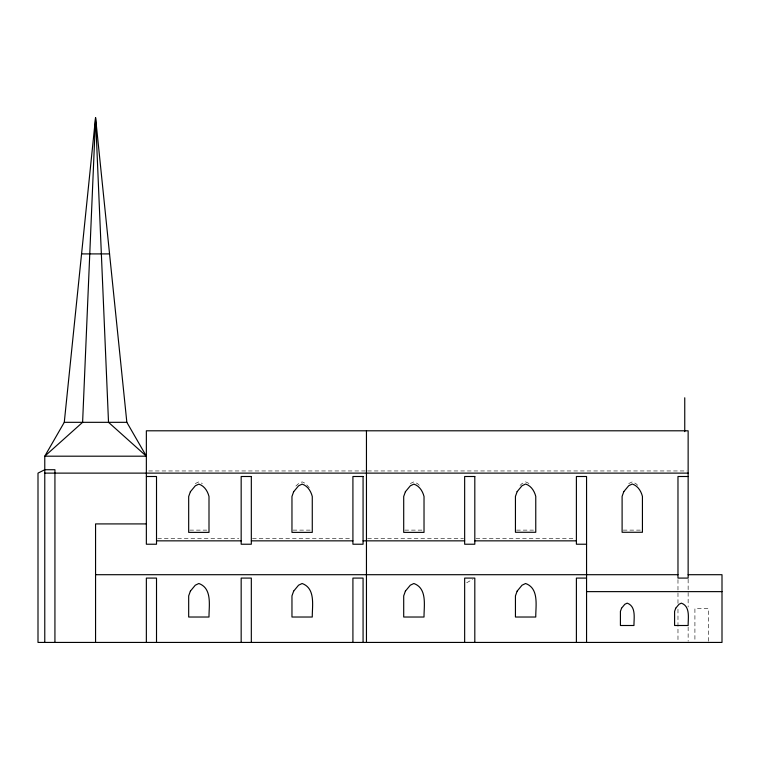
<?xml version="1.0" encoding="UTF-8"?>
<svg xmlns="http://www.w3.org/2000/svg" width="760" height="760" viewBox="0 0 760 760"><rect width="100%" height="100%" fill="white"/><g stroke="black" fill="none" stroke-linecap="round" stroke-linejoin="round"><path stroke-width="0.57" stroke-dasharray="3.8 2.85" d="M295.858 486.096L298.566 483.559L302.119 481.859L305.672 483.559L310.033 488.632M520.02 485.459L522.044 483.559L525.606 481.859L529.159 483.559M466.688 582.768L472.777 579.262M195.282 483.559L198.844 481.859L202.398 483.559M410.305 483.559L413.858 481.859L417.42 483.559L419.444 485.459M628.71 483.559L632.263 481.859L635.825 483.559L637.858 485.459M148.722 470.953L365.275 470.953M367.64 470.953L686.954 470.953M189.81 530.119L206.739 530.119M293.084 530.119L311.144 530.119M404.833 530.119L422.892 530.119M516.572 530.119L533.501 530.119M623.238 530.119L641.297 530.119M157.691 538.678L238.82 538.678M252.51 538.678L351.728 538.678M367.64 538.678L463.467 538.678M475.998 538.678L575.216 538.678M708.453 641.26L708.453 608.561L694.915 608.561L694.915 641.26M688.142 579.215L688.142 606.993M688.142 627.038L688.142 641.24M677.977 579.614L677.977 603.364M677.977 609.244L677.977 641.24"/><path stroke-width="1.14" d="M146.357 456.19L108.519 422.322L95.561 117.572L82.602 422.322L44.773 456.19L64.277 422.322L95.561 117.572L126.844 422.322L146.357 456.19L44.773 456.19L44.773 642.428M81.567 253.906L109.563 253.906M64.277 422.322L126.844 422.322M44.773 473.119L688.142 473.119M146.357 476.501L156.512 476.501L156.512 544.226L146.357 544.226L146.357 430.796L688.142 430.796L688.142 578.084L677.977 578.084L677.977 476.501L688.142 476.501M146.357 523.915L95.561 523.915L95.561 642.428M156.512 540.844L241.167 540.844M251.322 540.844L352.916 540.844M363.071 540.844L464.654 540.844M474.81 540.844L576.394 540.844M586.558 544.226L576.394 544.226L576.394 476.501L586.558 476.501L586.558 642.428M95.561 574.702L677.977 574.702M688.142 574.702L722 574.702L722 642.428L38 642.428L38 473.119L44.773 469.737L54.929 469.727L54.929 642.428M586.558 578.084L576.394 578.084L576.394 642.428M586.558 591.631L722 591.631M684.75 397.774L684.75 431.642M474.81 642.428L474.81 578.084L464.654 578.084L464.654 642.428M366.453 430.796L366.453 642.428M363.071 642.428L363.071 578.084L352.916 578.084L352.916 642.428M251.322 642.428L251.322 578.084L241.167 578.084L241.167 642.428M156.512 642.428L156.512 578.084L146.357 578.084L146.357 642.428M190.38 491.739L188.679 496.479L188.679 532.38L209 532.38L209 496.479C207.641 491.14 204.355 485.849 198.844 484.12L195.282 485.82L190.38 491.739M190.38 591.128L188.679 595.869L188.679 617.025L209 617.025C208.876 605.91 212.515 588.392 198.844 583.509L195.282 585.2L190.38 591.128M293.654 491.739L291.963 496.479L291.963 532.38L312.274 532.38L312.274 496.479C310.916 491.14 307.638 485.849 302.119 484.12L298.566 485.82L293.654 491.739M293.654 591.128L291.963 595.869L291.963 617.025L312.274 617.025C312.151 605.91 315.799 588.392 302.119 583.509L298.566 585.2L293.654 591.128M405.394 491.739L403.702 496.479L403.702 532.38L424.023 532.38L424.023 496.479C422.665 491.14 419.377 485.849 413.858 484.12L410.305 485.82L405.394 491.739M405.394 591.128L403.702 595.869L403.702 617.025L424.023 617.025C423.89 605.91 427.538 588.392 413.858 583.509L410.305 585.2L405.394 591.128M517.142 491.644L515.442 496.384L515.442 532.275L535.762 532.275L535.762 496.384C534.403 491.036 531.116 485.754 525.606 484.025L522.044 485.716L517.142 491.644M517.142 591.128L515.442 595.869L515.442 617.025L535.762 617.025C535.639 605.91 539.277 588.392 525.606 583.509L522.044 585.2L517.142 591.128M623.798 491.644L622.107 496.384L622.107 532.275L642.428 532.275L642.428 496.384C641.069 491.036 637.783 485.754 632.263 484.025L628.71 485.716L623.798 491.644M621.547 608.228L620.417 611.382L620.417 625.499L633.963 625.499C633.878 618.079 636.31 606.404 627.19 603.145L624.815 604.276L621.547 608.228M675.725 608.228L674.595 611.382L674.595 625.499L688.142 625.499C688.056 618.079 690.489 606.404 681.369 603.145L678.994 604.276L675.725 608.228M251.322 476.501L241.167 476.501L241.167 544.226L251.322 544.226L251.322 476.501M363.071 476.501L352.916 476.501L352.916 544.226L363.071 544.226L363.071 476.501M474.81 476.501L464.654 476.501L464.654 544.226L474.81 544.226L474.81 476.501"/></g></svg>
